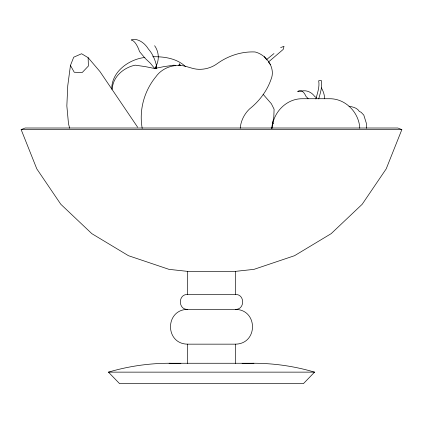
<?xml version="1.0" encoding="UTF-8"?>
<svg xmlns="http://www.w3.org/2000/svg" width="423" height="423" viewBox="0 0 423 423"><rect width="100%" height="100%" fill="white"/><g stroke="black" fill="none" stroke-linecap="round" stroke-linejoin="round"><path stroke-width="0.63" d="M240.227 128.248C240.809 120.883 244.314 113.861 249.692 108.822C259.331 101.145 267.056 90.971 271.069 79.26C275.928 67.844 266.199 54.62 255.043 51.966C241.718 51.357 228.362 55.683 217.549 63.413C211.569 67.897 203.881 69.985 196.457 69.139C189.901 68.277 183.831 64.671 177.031 65.459C168.814 65.909 160.788 69.837 155.971 76.637C144.227 90.829 138.855 110.192 142.207 128.359M137.618 127.201L99.96 71.561L88.121 57.655L81.576 53.742L73.708 57.211L70.445 65.449L67.754 85.769L66.845 105.882L68.494 123.791L69.668 128.185M112.248 89.216C112.698 76.875 123.664 67.484 135.228 65.163L145.517 66.654L154.644 68.51L156.706 68.251M111.735 89.121C111.498 71.688 128.994 59.199 144.941 57.459M272.158 128.259C272.93 112.55 286.376 98.533 302.392 98.728L329.565 98.728C345.58 98.533 359.027 112.55 359.799 128.259M271.518 128.65L273.818 117.071L274.088 109.192L271.36 103.73L263.101 94.281M178.897 65.634L179.31 63.905L180.748 65.613M315.902 98.961C317.419 93.023 319.809 86.969 318.672 80.745L321.364 80.502C322.516 86.773 320.322 92.912 318.725 98.897M401.85 129.607L386.194 168.883L362.194 204.267L331.151 233.665L294.519 255.704L254.001 269.351L235.918 271.317L187.082 271.317L168.999 269.351L128.481 255.704L91.849 233.665L60.806 204.267L36.806 168.883L21.15 129.607L25.163 128.01L397.837 128.01L401.85 129.607L21.15 129.607M314.543 372.14L303.423 383.645L119.577 383.645L108.457 372.14C127.63 366.455 147.585 363.457 167.577 363.262L255.423 363.262C275.415 363.457 295.37 366.455 314.543 372.14L108.457 372.14M273.982 53.562L267.056 59.194M268.991 61.557L283.199 49.422L284.002 46.324L280.645 47.588M154.644 45.721A23.038 21.097 0 0 1 154.644 68.51L156.774 67.146A19.611 8.952 71.4 0 0 148.452 49.105A19.611 14.223 67.4 0 0 133.451 39.355L131.246 39.979A19.611 7.556 79.4 0 1 139.548 51.611L145.248 58.432L150.398 63.27L154.644 68.51L156.706 66.882M154.644 68.51L163.764 66.654L174.059 65.163L175.868 65.798M235.452 309.377C245.028 309.736 245.028 294.107 235.452 294.466L187.548 294.466C177.972 294.107 177.972 309.736 187.548 309.377L235.452 309.377C258.167 309.641 258.167 343.888 235.452 344.158L187.548 344.158C164.833 343.888 164.833 309.641 187.548 309.377M152.703 56.745C164.272 56.497 176.899 58.379 185.607 66.681M242.099 363.563L253.927 363.262M169.073 363.262L180.901 363.563M349.001 106.231C352.708 106.882 357.35 107.876 359.317 111.418L361.11 112.275L363.796 115.098L366.297 123.082L366.604 128.259M308.156 98.644L305.961 96.375A19.611 8.259 89.9 0 0 297.66 91.516L299.87 91.585A19.611 15.106 -85.5 0 1 314.865 96.656A19.611 10.432 84.8 0 1 316.256 97.554M266.834 59.981L264.259 56.566M268.404 62.001L270.366 64.529M70.445 65.449L74.247 72.248L82.242 72.492L88.418 65.999L88.121 57.655M235.452 271.317L235.452 294.466M235.452 344.158L235.452 363.383M187.548 271.317L187.548 294.466M187.548 344.158L187.548 363.383M179.31 63.905L179.31 64.999M272.549 121.914A23.038 23.038 0 0 1 273.554 123.865M321.348 87.852A23.038 23.038 0 0 1 324.684 98.739"/></g></svg>
